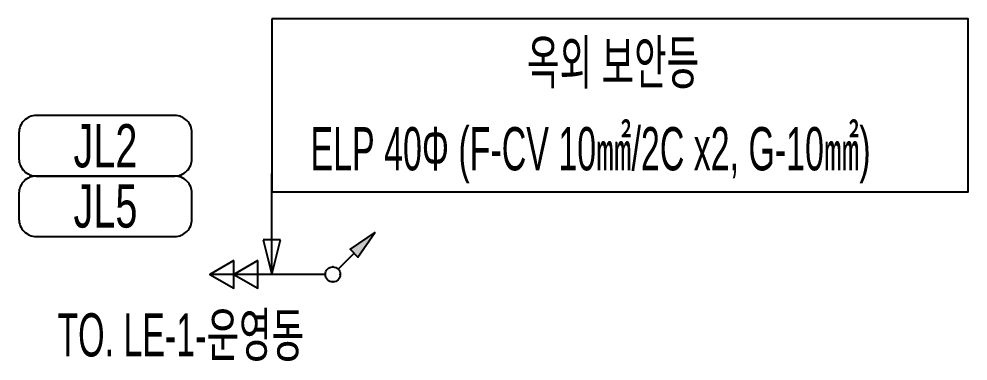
# Model space of a CAD drawing. Header units: millimetres. Extents: x 86947 to 500447, y -530175 to 1059536.
# Drawn here: x 178968 to 187196, y -290663 to -287697 of the extents above; entities that cross this region are included whole.
import ezdxf
from ezdxf.enums import TextEntityAlignment as Align

# ---------------------------------------------------------------- set-up
doc = ezdxf.new("R2010")
doc.units = ezdxf.units.MM
doc.header["$LTSCALE"] = 150
for name, color, linetype in [('-----20 General Symbol', 3, 'Continuous'), ('-----21 Embeded Wire in Ceiling or Wall', 4, 'Continuous'), ('-----29 Indicator', 1, 'Continuous')]:
    doc.layers.add(name, color=color, linetype=linetype)
doc.styles.add('ELEC', font='')
doc.styles.get('ELEC').set_extended_font_data('Dotum')

# ---------------------------------------------------------------- blocks, each defined once
blk = doc.blocks.new('O01')
blk.add_hatch(color=256).paths.add_polyline_path([(-149.4, -218.3), (-218.3, -149.4), (-367.7, -367.7)])
blk.add_line((-46, -46), (-183.8, -183.8))
blk.add_lwpolyline([(-367.7, -367.7), (-149.4, -218.3), (-218.3, -149.4), (-367.7, -367.7)])
blk.add_circle((0, 0), 65)
for p in [(-65, 0), (-65, 0), (0, 65), (0, 65), (65, 0), (65, 0), (0, -65), (0, -65)]:
    blk.add_point(p)
blk = doc.blocks.new('O07')
blk.add_lwpolyline([(0, -100), (173.2, 0), (0, 100)], close=True)

msp = doc.modelspace()

# ---------------------------------------------------------------- linework, layer by layer
at = {"layer": '-----21 Embeded Wire in Ceiling or Wall'}
msp.add_line((181623.6, -289912.5), (180623.6, -289912.5), dxfattribs=at)
at = {"layer": '-----29 Indicator', "color": 1}
for p, q in [((181159.4, -289912.5), (181159.4, -289036.2)), ((181234.4, -289612.5), (181084.4, -289612.5)), ((181084.4, -289612.5), (181159.4, -289912.5)), ((181159.4, -289912.5), (181234.4, -289612.5))]:
    msp.add_line(p, q, dxfattribs=at)
at = {"layer": '-----29 Indicator', "color": 1, "elevation": 0}
msp.add_lwpolyline([(181159.4, -287697.2), (181159.4, -289197.2), (187196, -289197.2), (187196, -287697.2)], close=True, dxfattribs=at)
at = {"color": 1, "linetype": 'Continuous', "elevation": 0}
for points in [[(178967.7, -288908.8, 0.414214), (179117.7, -289058.8), (180317.7, -289058.8, 0.414214), (180467.7, -288908.8), (180467.7, -288683.8, 0.414214), (180317.7, -288533.8), (179117.7, -288533.8, 0.414214), (178967.7, -288683.8)], [(178967.7, -289433.8, 0.414214), (179117.7, -289583.8), (180317.7, -289583.8, 0.414214), (180467.7, -289433.8), (180467.7, -289208.8, 0.414214), (180317.7, -289058.8), (179117.7, -289058.8, 0.414214), (178967.7, -289208.8)]]:
    msp.add_lwpolyline(points, format="xyb", close=True, dxfattribs=at)

# ---------------------------------------------------------------- block references
at = {"layer": '-----20 General Symbol', "rotation": 180}
msp.add_blockref('O01', (181688.6, -289912.5), dxfattribs=at)
at = {"layer": '-----21 Embeded Wire in Ceiling or Wall', "xscale": 1.199999999953434, "yscale": 1.199999999953434, "zscale": 1.199999999953434, "rotation": 180}
for p in [(180831.4, -289912.5), (181039.3, -289912.5)]:
    msp.add_blockref('O07', p, dxfattribs=at)

# ---------------------------------------------------------------- texts
at = {"linetype": 'Continuous', "style": 'ELEC', "width": 0.6}
for s, p in [('옥외 보안등 ', (183372.5, -288072.2)), ('ELP 40Φ (F-CV 10㎟/2C x2, G-10㎟)', (181495.4, -288822.2))]:
    msp.add_text(s, height=375, dxfattribs=at).set_placement(p, align=Align.MIDDLE_LEFT)
at = {"linetype": 'Continuous', "style": 'ELEC'}
for s, width, p in [('JL2', 0.7, (179717.7, -288796.3)), ('JL5', 0.7, (179717.7, -289321.3)), ('TO. LE-1-운영동', 0.6, (180370.6, -290431.8))]:
    msp.add_text(s, height=375, dxfattribs=dict(at, width=width)).set_placement(p, align=Align.MIDDLE)

doc.saveas('drawing.dxf')
